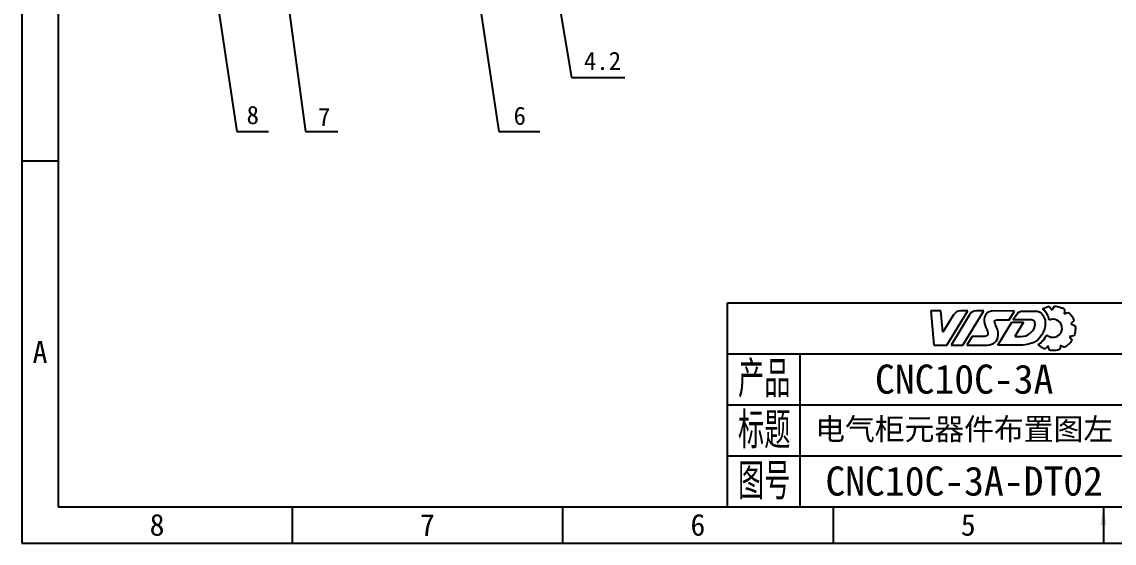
# Model space of a CAD drawing. Header units: millimetres. Extents: x 547 to 2149, y 622 to 1790.
# Drawn here: x 872.7 to 1022.7, y 1580.2 to 1651.8 of the extents above; entities that cross this region are included whole.
import ezdxf

# ---------------------------------------------------------------- set-up
doc = ezdxf.new("R2010")
doc.units = ezdxf.units.MM
for name, color, linetype in [('中文标注', 3, 'Continuous'), ('仅图框使用', 7, 'Continuous'), ('元器件与线路', 7, 'Continuous'), ('英文数字标注', 3, 'Continuous')]:
    doc.layers.add(name, color=color, linetype=linetype)
doc.styles.get("Standard").update_dxf_attribs({"font": 'txt', "bigfont": 'gbcbig.shx'})
doc.styles.add('宋体', font='')
doc.styles.get('宋体').set_extended_font_data('宋体')
doc.dimstyles.new('ISO-25', dxfattribs={"dimtxt": 2.5, "dimasz": 2.5, "dimexe": 1.25, "dimexo": 0.625, "dimtad": 1, "dimtxsty": 'Standard', "dimcen": 2.5, "dimadec": 0, "dimazin": 0, "dimtfac": 1, "dimtmove": 0, "dimatfit": 3, "dimfxl": 0, "dimarcsym": 0})
doc.dimstyles.get("Standard").update_dxf_attribs({"dimtxt": 2, "dimasz": 3, "dimexe": 0.18, "dimexo": 0.0625, "dimgap": 0.09, "dimtad": 0, "dimtih": 1, "dimtoh": 1, "dimdec": 4, "dimzin": 0, "dimdsep": 46, "dimtxsty": 'Standard', "dimcen": 0.09, "dimaunit": 1, "dimadec": 0, "dimazin": 0, "dimtfac": 1, "dimtdec": 4, "dimtofl": 0, "dimtmove": 0, "dimatfit": 3, "dimfxl": 0, "dimtolj": 1, "dimtzin": 0, "dimarcsym": 0})

# ---------------------------------------------------------------- blocks, each defined once
blk = doc.blocks.new('Logo-pic')
at = {"layer": '仅图框使用', "color": 4}
for points in [[(1.39, 0), (1.39, 0), (0, 0), (0, 0)], [(0, 0), (0, 0), (0.42, -4.7), (0.42, -4.7)], [(15.35, 0.28), (15.42, 0.32), (15.49, 0.35), (15.57, 0.38)], [(16.08, -0.66), (15.92, -0.31), (15.66, 0), (15.35, 0.28)], [(15.57, 0.38), (15.69, 0.44), (15.83, 0.49), (15.99, 0.54)], [(15.99, 0.54), (15.99, 0.54), (16.28, 0.62), (16.28, 0.62)], [(16.28, 0.62), (16.28, 0.62), (16.46, 0.38), (16.46, 0.38)], [(16.46, 0.38), (16.46, 0.38), (16.69, 0.09), (16.69, 0.09)], [(16.69, 0.09), (16.69, 0.09), (16.85, 0.39), (16.85, 0.39)], [(16.85, 0.39), (16.85, 0.39), (17, 0.65), (17, 0.65)], [(17, 0.65), (17.24, 0.64), (17.5, 0.58), (17.73, 0.5)], [(17.73, 0.5), (17.86, 0.46), (18, 0.4), (18.12, 0.34)], [(18.12, 0.34), (18.12, 0.34), (18.38, 0.2), (18.38, 0.2)], [(18.38, 0.2), (18.38, 0.2), (18.35, -0.09), (18.35, -0.09)], [(1.66, -2.95), (1.66, -2.95), (1.39, 0), (1.39, 0)], [(3.14, -0.56), (3.14, -0.56), (1.66, -2.95), (1.66, -2.95)], [(2.21, -4.71), (2.21, -4.71), (5.1, -0.01), (5.1, -0.01)], [(5.31, -0.56), (5.31, -0.56), (2.78, -4.71), (2.78, -4.71)], [(4.11, -0.01), (3.65, -0.01), (3.39, -0.16), (3.14, -0.56)], [(5.1, -0.01), (5.1, -0.01), (4.11, -0.01), (4.11, -0.01)], [(4.4, -4.71), (4.4, -4.71), (7.29, -0.02), (7.29, -0.02)], [(6.29, -0.01), (5.83, -0.01), (5.59, -0.13), (5.31, -0.56)], [(7.28, -0.02), (7.28, -0.02), (6.29, -0.01), (6.29, -0.01)], [(7.5, -0.58), (7.03, -1.34), (7.55, -2.13), (7.8, -2.82)], [(7.29, -0.02), (7.29, -0.02), (7.28, -0.02), (7.28, -0.02)], [(8.69, -0.02), (8.19, -0.02), (7.78, -0.12), (7.5, -0.58)], [(9.03, -2.23), (8.76, -1.63), (8.45, -1.19), (9.46, -1.23)], [(11.52, -0.03), (11.52, -0.03), (8.69, -0.02), (8.69, -0.02)], [(9.46, -1.23), (9.46, -1.23), (10.78, -1.23), (10.78, -1.23)], [(10.78, -1.23), (10.78, -1.23), (11.52, -0.03), (11.52, -0.03)], [(11.33, -1.23), (11.44, -1.05), (11.61, -0.77), (11.73, -0.58)], [(13.78, -1.23), (13.78, -1.23), (11.33, -1.23), (11.33, -1.23)], [(11.73, -0.58), (12.03, -0.12), (12.3, -0.03), (12.71, -0.03)], [(12.71, -0.03), (12.71, -0.03), (14.35, -0.03), (14.35, -0.03)], [(14.24, -2.29), (14.45, -1.75), (14.3, -1.24), (13.78, -1.23)], [(14.35, -0.03), (15.01, -0.04), (15.38, -0.46), (15.59, -0.95)], [(15.59, -0.95), (15.97, -1.85), (15.54, -3.19), (14.68, -3.99)], [(16.26, -1.28), (16.23, -1.07), (16.17, -0.86), (16.08, -0.66)], [(16.85, -1.16), (16.64, -1.16), (16.44, -1.2), (16.26, -1.28)], [(18.03, -2.46), (18.06, -1.77), (17.53, -1.2), (16.85, -1.16)], [(18.35, -0.09), (18.35, -0.09), (18.33, -0.41), (18.33, -0.41)], [(18.33, -0.41), (18.48, -0.36), (18.63, -0.3), (18.67, -0.29)], [(18.67, -0.29), (18.67, -0.29), (18.94, -0.22), (18.94, -0.22)], [(18.94, -0.22), (19.09, -0.37), (19.24, -0.55), (19.36, -0.74)], [(19.36, -0.74), (19.42, -0.84), (19.49, -0.95), (19.55, -1.07)], [(19.67, -1.34), (19.67, -1.34), (19.48, -1.56), (19.48, -1.56)], [(19.55, -1.07), (19.55, -1.07), (19.61, -1.19), (19.61, -1.19)], [(19.61, -1.19), (19.63, -1.24), (19.65, -1.29), (19.67, -1.34)], [(7.8, -2.82), (7.92, -3.14), (7.91, -3.51), (7.36, -3.52)], [(9.21, -3.7), (9.35, -3.15), (9.22, -2.68), (9.03, -2.23)], [(9.2, -4.73), (9.2, -4.73), (11.13, -1.56), (11.13, -1.56)], [(11.13, -1.56), (11.13, -1.56), (12.74, -1.57), (12.74, -1.57)], [(12.74, -1.57), (12.74, -1.57), (11.53, -3.53), (11.53, -3.53)], [(12.36, -3.53), (13.34, -3.53), (14.01, -2.89), (14.24, -2.29)], [(16.74, -3.64), (17.42, -3.67), (18, -3.14), (18.03, -2.46)], [(19.48, -1.56), (19.48, -1.56), (19.25, -1.82), (19.25, -1.82)], [(19.25, -1.82), (19.27, -1.83), (19.29, -1.84), (19.57, -1.95)], [(19.57, -1.95), (19.57, -1.95), (19.84, -2.05), (19.84, -2.05)], [(19.83, -2.75), (19.81, -2.99), (19.75, -3.23), (19.67, -3.46)], [(19.84, -2.05), (19.84, -2.12), (19.85, -2.18), (19.85, -2.25)], [(5.7, -3.51), (5.7, -3.51), (4.96, -4.72), (4.96, -4.72)], [(6.79, -3.52), (6.79, -3.52), (5.7, -3.51), (5.7, -3.51)], [(7.36, -3.52), (7.36, -3.52), (6.79, -3.52), (6.79, -3.52)], [(7.42, -4.73), (8.35, -4.73), (9.03, -4.45), (9.21, -3.7)], [(11.53, -3.53), (11.53, -3.53), (12.01, -3.53), (12.01, -3.53)], [(12.01, -3.53), (12.01, -3.53), (12.28, -3.53), (12.28, -3.53)], [(12.28, -3.53), (12.28, -3.53), (12.36, -3.53), (12.36, -3.53)], [(14.68, -3.99), (14.07, -4.56), (13.13, -4.68), (12.31, -4.74)], [(14.77, -4.69), (15.24, -4.34), (15.64, -3.84), (15.92, -3.28)], [(15.92, -3.28), (16.13, -3.49), (16.42, -3.62), (16.74, -3.64)], [(19.17, -4.34), (19.01, -4.52), (18.83, -4.68), (18.64, -4.84)], [(19.38, -3.49), (19.27, -3.51), (19.17, -3.52), (19.07, -3.53)], [(19.07, -3.53), (19.13, -3.61), (19.18, -3.69), (19.24, -3.79)], [(19.38, -4.03), (19.32, -4.14), (19.24, -4.24), (19.17, -4.34)], [(19.24, -3.79), (19.24, -3.79), (19.38, -4.03), (19.38, -4.03)], [(19.67, -3.46), (19.67, -3.46), (19.38, -3.49), (19.38, -3.49)], [(0.42, -4.7), (0.42, -4.7), (2.21, -4.71), (2.21, -4.71)], [(2.78, -4.71), (2.78, -4.71), (4.4, -4.71), (4.4, -4.71)], [(4.96, -4.72), (4.96, -4.72), (6.17, -4.73), (6.17, -4.73)], [(6.17, -4.73), (6.17, -4.73), (7.42, -4.73), (7.42, -4.73)], [(10.29, -4.74), (10.29, -4.74), (9.2, -4.73), (9.2, -4.73)], [(12.31, -4.74), (12.31, -4.74), (10.29, -4.74), (10.29, -4.74)], [(15.06, -4.92), (14.97, -4.86), (14.88, -4.78), (14.77, -4.69)], [(15.37, -5.11), (15.27, -5.05), (15.16, -4.99), (15.06, -4.92)], [(15.5, -5.18), (15.5, -5.18), (15.37, -5.11), (15.37, -5.11)], [(15.68, -5.25), (15.62, -5.23), (15.56, -5.2), (15.5, -5.18)], [(15.88, -5.05), (15.88, -5.05), (15.66, -5.25), (15.66, -5.25)], [(15.66, -5.25), (15.66, -5.25), (15.68, -5.25), (15.68, -5.25)], [(16.12, -4.83), (16.12, -4.83), (15.88, -5.05), (15.88, -5.05)], [(16.21, -5.14), (16.19, -5.07), (16.16, -4.95), (16.12, -4.83)], [(16.3, -5.42), (16.3, -5.42), (16.21, -5.14), (16.21, -5.14)], [(16.61, -5.45), (16.51, -5.45), (16.4, -5.44), (16.3, -5.42)], [(16.98, -5.45), (16.85, -5.46), (16.73, -5.46), (16.61, -5.45)], [(17.38, -5.41), (17.23, -5.43), (17.1, -5.44), (16.98, -5.45)], [(17.7, -5.33), (17.6, -5.36), (17.49, -5.38), (17.38, -5.41)], [(17.76, -5.07), (17.76, -5.07), (17.7, -5.33), (17.7, -5.33)], [(17.7, -5.33), (17.7, -5.33), (17.7, -5.33), (17.7, -5.33)], [(17.83, -4.7), (17.81, -4.83), (17.79, -4.96), (17.76, -5.07)], [(18.1, -4.89), (18.02, -4.84), (17.93, -4.77), (17.83, -4.7)], [(18.34, -5.04), (18.34, -5.04), (18.1, -4.89), (18.1, -4.89)], [(18.61, -4.87), (18.52, -4.93), (18.43, -4.99), (18.34, -5.04)], [(18.64, -4.84), (18.63, -4.85), (18.62, -4.86), (18.61, -4.87)]]:
    blk.add_open_spline(points, degree=3, dxfattribs=at)
blk.add_open_spline([(19.85, -2.25), (19.85, -2.3), (19.85, -2.35), (19.85, -2.41), (19.85, -2.41), (19.85, -2.52), (19.85, -2.64), (19.83, -2.75)], degree=3, knots=[0.25423729, 0.25423729, 0.25423729, 0.25423729, 0.27118644, 0.27118644, 0.27118644, 0.27118644, 0.28813559, 0.28813559, 0.28813559, 0.28813559], dxfattribs=at)

msp = doc.modelspace()

# ---------------------------------------------------------------- linework, layer by layer
at = {"layer": '仅图框使用'}
for p, q in [((872.71, 1790.18), (872.71, 1580.18)), ((877.71, 1785.18), (877.71, 1585.18)), ((872.71, 1632.68), (877.71, 1632.68)), ((969.59, 1613.18), (1164.71, 1613.18)), ((969.59, 1585.18), (969.59, 1613.18)), ((969.59, 1606.18), (1164.71, 1606.18)), ((979.59, 1585.18), (979.59, 1606.18)), ((969.59, 1599.18), (1164.71, 1599.18)), ((969.59, 1592.18), (1132.59, 1592.18)), ((877.71, 1585.18), (1164.71, 1585.18)), ((909.84, 1585.18), (909.84, 1580.18)), ((946.96, 1585.18), (946.96, 1580.18)), ((984.09, 1585.18), (984.09, 1580.18)), ((872.71, 1580.18), (1169.71, 1580.18))]:
    msp.add_line(p, q, dxfattribs=at)

# ---------------------------------------------------------------- block references
msp.add_blockref('Logo-pic', (997.5, 1612.1), dxfattribs=at)

# ---------------------------------------------------------------- texts
at = {"layer": '中文标注', "insert": (1002.09, 1595.68), "char_height": 3, "width": 45, "attachment_point": 5, "style": '宋体'}
msp.add_mtext('电气柜元器件布置图左', dxfattribs=at)
at = {"layer": '仅图框使用', "attachment_point": 5}
for s, insert, char_height, width in [('{\\fSimSun|b0|i0|c134|p2;A}', (875.21, 1606.43), 3, 5), ('产品', (974.64, 1602.68), 5, 10.1092), ('标题', (974.64, 1595.68), 5, 10.1092), ('图号', (974.64, 1588.68), 5, 10.1092), ('{\\fSimSun|b0|i0|c134|p2;8}', (891.28, 1582.68), 3, 37.125), ('{\\fSimSun|b0|i0|c134|p2;7}', (928.4, 1582.68), 3, 37.125), ('{\\fSimSun|b0|i0|c134|p2;6}', (965.53, 1582.68), 3, 37.125), ('{\\fSimSun|b0|i0|c134|p2;5}', (1002.65, 1582.68), 3, 37.125)]:
    msp.add_mtext(s, dxfattribs=dict(at, insert=insert, char_height=char_height, width=width))
at = {"layer": '元器件与线路', "color": 3, "char_height": 2.5, "width": 4.0374, "attachment_point": 1}
for s, insert in [('\\A1;{\\fSimSun|b0|i0|c134|p2;4.2}', (949.89, 1647.68)), ('\\A1;{\\fSimSun|b0|i0|c134|p2;8}', (903.57, 1640.25)), ('\\A1;{\\fSimSun|b0|i0|c134|p2;7}', (913.38, 1639.97)), ('\\A1;{\\fSimSun|b0|i0|c134|p2;6}', (940.22, 1640.14))]:
    msp.add_mtext(s, dxfattribs=dict(at, insert=insert))
at = {"layer": '英文数字标注', "insert": (1002.09, 1602.68), "char_height": 4, "width": 45, "attachment_point": 5}
msp.add_mtext('{\\fSimSun|b0|i0|c134|p2;CNC10C-3A}', dxfattribs=at)
at = {"layer": '英文数字标注', "insert": (1002.09, 1588.68), "char_height": 4, "width": 45, "attachment_point": 5, "style": '宋体'}
msp.add_mtext('CNC10C-3A-DT02', dxfattribs=at)

# ---------------------------------------------------------------- leaders
at = {"layer": '仅图框使用'}
msp.add_leader([(1021.21, 1585.18), (1021.21, 1580.18)], dimstyle='ISO-25', override={"dimgap": 0.625, "dimtad": 0}, dxfattribs=at)
at = {"layer": '元器件与线路', "color": 3}
for points in [[(944.62, 1665.4), (948.16, 1644.14), (955.51, 1644.14)], [(898.99, 1658.34), (902.22, 1636.73), (906.57, 1636.73)], [(934.95, 1658.34), (938.18, 1636.73), (943.82, 1636.73)], [(908.98, 1656.39), (911.64, 1636.73), (916.12, 1636.73)]]:
    msp.add_leader(points, dimstyle='Standard', override={"dimasz": 2.5, "dimgap": 0.09, "dimtad": 0}, dxfattribs=at)

doc.saveas('drawing.dxf')
